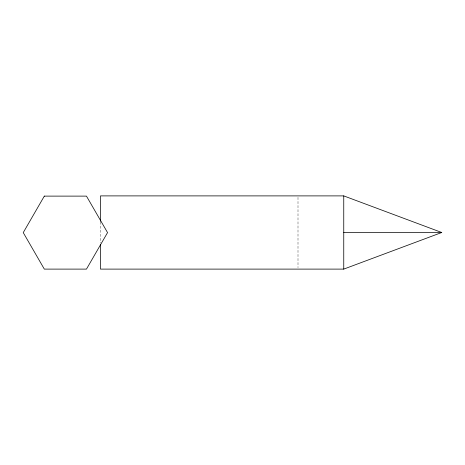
<?xml version="1.0" encoding="UTF-8"?>
<svg xmlns="http://www.w3.org/2000/svg" width="465" height="465" viewBox="0 0 465 465"><rect width="100%" height="100%" fill="white"/><g stroke="black" fill="none" stroke-linecap="round" stroke-linejoin="round"><path stroke-width="0.35" stroke-dasharray="2.33 1.74" d="M298.001 197.34L298.001 267.66M100.492 221.991L100.492 243.009"/><path stroke-width="0.7" d="M100.492 244.462L100.492 269.107L343.751 269.107L441.75 232.5L343.751 195.893L100.492 195.893L100.492 221.264M343.751 232.5L441.75 232.5M343.751 195.893L343.751 269.107M44.32 196.114L23.25 232.61L44.32 269.107L86.467 269.107L107.543 232.61L86.467 196.114L44.32 196.114"/></g></svg>
